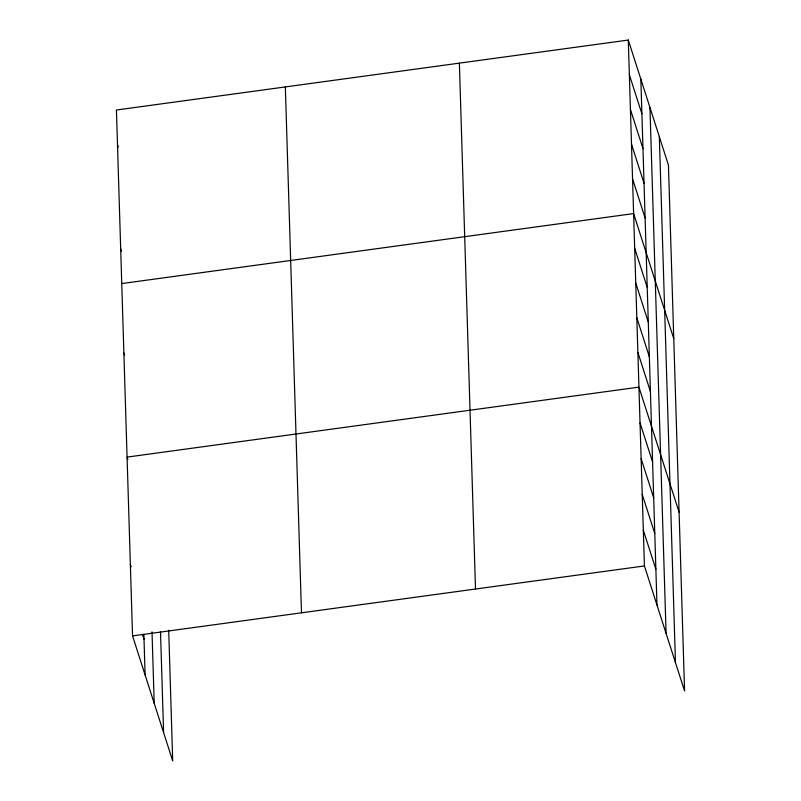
<?xml version="1.0" encoding="UTF-8"?>
<svg xmlns="http://www.w3.org/2000/svg" width="801" height="801" viewBox="0 0 801 801"><rect width="100%" height="100%" fill="white"/><g stroke="black" fill="none" stroke-linecap="round" stroke-linejoin="round"><path stroke-width="1.2" d="M628.294 40.05L644.425 565.937L684.575 690.983L668.445 165.096L628.294 40.05L116.425 110.017L132.555 635.904L172.706 760.95L168.701 630.237M121.752 283.564L633.611 213.587L673.761 338.633M132.555 635.904L644.425 565.937M629.356 74.753L641.901 113.842M630.417 109.467L642.973 148.545M631.488 144.17L644.034 183.259M632.55 178.883L645.095 217.962M634.682 248.3L647.228 287.379M635.744 283.003L648.289 322.092M636.805 317.717L649.361 356.795M637.876 352.42L650.422 391.509M679.088 512.179L638.938 387.133L127.079 457.101L127.84 459.474M640.039 422.898L652.585 461.977M641.13 458.653L653.676 497.741M642.232 494.417L654.777 533.496M643.323 530.172L655.879 569.261M117.497 144.731L118.258 147.104M120.691 248.851L121.452 251.224M123.885 352.981L124.646 355.354M130.363 564.385L131.124 566.758M142.488 634.492L144.01 639.228M659.333 136.731L675.463 662.607M649.951 107.504L666.082 633.381M640.84 79.129L656.97 605.015M459.373 63.139L475.504 589.025M285.346 86.929L301.476 612.815M160.5 631.468L163.604 732.585M152.02 631.839L154.213 703.358M143.86 634.292L145.111 674.993"/></g></svg>
